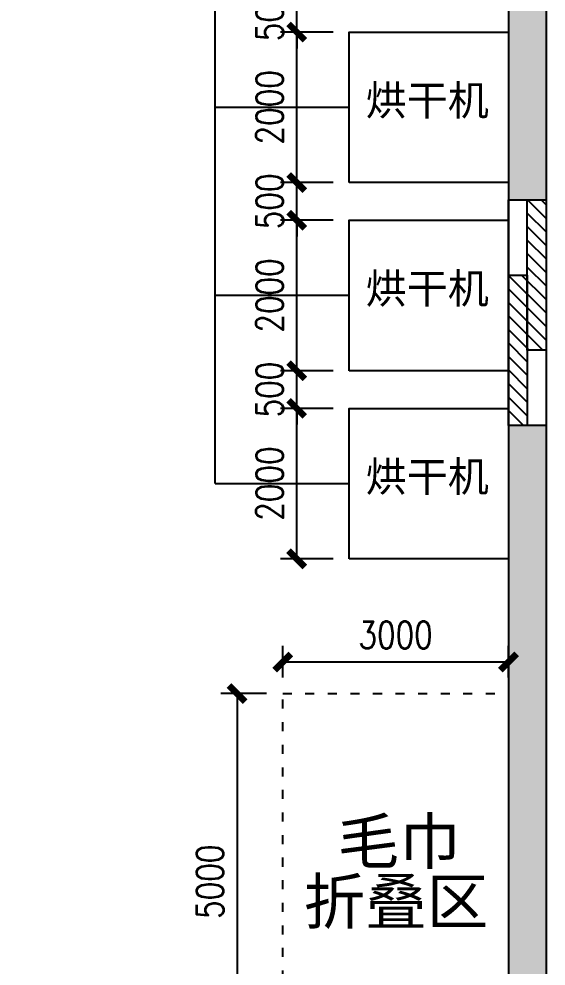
# Model space of a CAD drawing. Header units: millimetres. Extents: x 28866 to 196092, y 16567 to 68963.
# Drawn here: x 175004 to 182009, y 36514 to 49100 of the extents above; entities that cross this region are included whole.
import ezdxf

# ---------------------------------------------------------------- set-up
doc = ezdxf.new("R2010")
doc.units = ezdxf.units.MM
doc.linetypes.add('ACAD_ISO03W100', pattern=[30, 12, -18])
for name, color, linetype in [('font_blue', 142, 'Continuous'), ('font_grey', 254, 'Continuous'), ('green', 122, 'Continuous'), ('tube_condensate water', 140, 'Continuous'), ('wall', 250, 'Continuous'), ('window', 150, 'Continuous')]:
    doc.layers.add(name, color=color, linetype=linetype)
doc.styles.add('ROMANS', font='ROMANS.shx', dxfattribs={"width": 0.8, "bigfont": 'hhztxt.shx'})
doc.styles.get("Standard").update_dxf_attribs({"font": 'arial.ttf', "height": 200})
doc.dimstyles.new('dim1-150', dxfattribs={"dimscale": 180, "dimtxt": 2, "dimasz": 1.2, "dimexe": 1.2, "dimexo": 1.2, "dimgap": 1, "dimtad": 1, "dimdec": 0, "dimdsep": 46, "dimtxsty": 'ROMANS', "dimblk": 'ARCHTICK', "dimcen": 0, "dimadec": 0, "dimazin": 0, "dimtfac": 0.71, "dimtdec": 0, "dimtix": 1, "dimtmove": 0, "dimatfit": 3, "dimldrblk": 'ARCHTICK', "dimfxl": 0, "dimtolj": 1, "dimtzin": 0, "dimarcsym": 0})

# ---------------------------------------------------------------- blocks, each defined once
blk = doc.blocks.new('_ArchTick')
at = {"color": 0, "linetype": 'ByBlock', "const_width": 0.4}
blk.add_lwpolyline([(-0.5, -0.5), (0.5, 0.5)], dxfattribs=at)
blk = doc.blocks.new('*D173')
at = {"layer": 'Defpoints', "color": 0, "transparency": 16777216}
for p in [(178509, 40554), (178509, 40134), (181509, 40134)]:
    blk.add_point(p, dxfattribs=at)
at = {"layer": 'font_grey', "color": 0, "lineweight": -2, "transparency": 16777216}
for p, q in [((178509, 40350), (178509, 40770)), ((181509, 40350), (181509, 40770)), ((181509, 40554), (178509, 40554))]:
    blk.add_line(p, q, dxfattribs=at)
at = {"layer": 'font_grey', "color": 0, "lineweight": -2, "transparency": 16777216, "xscale": 216, "yscale": 216, "zscale": 216, "rotation": 180}
blk.add_blockref('_ArchTick', (178509, 40554), dxfattribs=at)
at = {"layer": 'font_grey', "color": 0, "lineweight": -2, "transparency": 16777216, "xscale": 216, "yscale": 216, "zscale": 216}
blk.add_blockref('_ArchTick', (181509, 40554), dxfattribs=at)
at = {"layer": 'font_grey', "color": 0, "transparency": 16777216, "insert": (180009, 40914), "char_height": 360, "attachment_point": 5, "style": 'ROMANS'}
blk.add_mtext('\\A1;3000', dxfattribs=at)
blk = doc.blocks.new('*D174')
at = {"layer": 'Defpoints', "color": 0, "transparency": 16777216}
for p in [(178509, 40134), (177903, 35134), (178509, 35134)]:
    blk.add_point(p, dxfattribs=at)
at = {"layer": 'font_grey', "color": 0, "lineweight": -2, "transparency": 16777216}
for p, q in [((178293, 40134), (177687, 40134)), ((177903, 40134), (177903, 35134)), ((178293, 35134), (177687, 35134))]:
    blk.add_line(p, q, dxfattribs=at)
at = {"layer": 'font_grey', "color": 0, "lineweight": -2, "transparency": 16777216, "xscale": 216, "yscale": 216, "zscale": 216}
for p, rotation in [((177903, 40134), 90), ((177903, 35134), 270)]:
    blk.add_blockref('_ArchTick', p, dxfattribs=dict(at, rotation=rotation))
at = {"layer": 'font_grey', "color": 0, "transparency": 16777216, "insert": (177543, 37634), "char_height": 360, "attachment_point": 5, "rotation": 90, "style": 'ROMANS'}
blk.add_mtext('\\A1;5000', dxfattribs=at)
blk = doc.blocks.new('*D187')
at = {"layer": 'Defpoints', "color": 0, "transparency": 16777216}
for p in [(178695, 48925), (179394, 48925), (179394, 46925)]:
    blk.add_point(p, dxfattribs=at)
at = {"layer": 'font_grey', "color": 0, "lineweight": -2, "transparency": 16777216}
for p, q in [((179178, 48925), (178479, 48925)), ((178695, 46925), (178695, 48925)), ((179178, 46925), (178479, 46925))]:
    blk.add_line(p, q, dxfattribs=at)
at = {"layer": 'font_grey', "color": 0, "lineweight": -2, "transparency": 16777216, "xscale": 216, "yscale": 216, "zscale": 216}
for p, rotation in [((178695, 48925), 90), ((178695, 46925), 270)]:
    blk.add_blockref('_ArchTick', p, dxfattribs=dict(at, rotation=rotation))
at = {"layer": 'font_grey', "color": 0, "transparency": 16777216, "insert": (178335, 47925), "char_height": 360, "attachment_point": 5, "rotation": 90, "style": 'ROMANS'}
blk.add_mtext('\\A1;2000', dxfattribs=at)
blk = doc.blocks.new('*D188')
at = {"layer": 'Defpoints', "color": 0, "transparency": 16777216}
for p in [(178695, 49425), (179394, 49425), (179394, 48925)]:
    blk.add_point(p, dxfattribs=at)
at = {"layer": 'font_grey', "color": 0, "lineweight": -2, "transparency": 16777216}
for p, q in [((178695, 49425), (178695, 49641)), ((179178, 49425), (178479, 49425)), ((178695, 48925), (178695, 49425)), ((179178, 48925), (178479, 48925)), ((178695, 48925), (178695, 48709))]:
    blk.add_line(p, q, dxfattribs=at)
at = {"layer": 'font_grey', "color": 0, "lineweight": -2, "transparency": 16777216, "xscale": 216, "yscale": 216, "zscale": 216}
for p, rotation in [((178695, 49425), 270), ((178695, 48925), 90)]:
    blk.add_blockref('_ArchTick', p, dxfattribs=dict(at, rotation=rotation))
at = {"layer": 'font_grey', "color": 0, "transparency": 16777216, "insert": (178335, 49175), "char_height": 360, "attachment_point": 5, "rotation": 90, "style": 'ROMANS'}
blk.add_mtext('\\A1;500', dxfattribs=at)
blk = doc.blocks.new('*D189')
at = {"layer": 'Defpoints', "color": 0, "transparency": 16777216}
for p in [(178695, 46425), (179394, 46425), (179394, 44425)]:
    blk.add_point(p, dxfattribs=at)
at = {"layer": 'font_grey', "color": 0, "lineweight": -2, "transparency": 16777216}
for p, q in [((179178, 46425), (178479, 46425)), ((178695, 44425), (178695, 46425)), ((179178, 44425), (178479, 44425))]:
    blk.add_line(p, q, dxfattribs=at)
at = {"layer": 'font_grey', "color": 0, "lineweight": -2, "transparency": 16777216, "xscale": 216, "yscale": 216, "zscale": 216}
for p, rotation in [((178695, 46425), 90), ((178695, 44425), 270)]:
    blk.add_blockref('_ArchTick', p, dxfattribs=dict(at, rotation=rotation))
at = {"layer": 'font_grey', "color": 0, "transparency": 16777216, "insert": (178335, 45425), "char_height": 360, "attachment_point": 5, "rotation": 90, "style": 'ROMANS'}
blk.add_mtext('\\A1;2000', dxfattribs=at)
blk = doc.blocks.new('*D190')
at = {"layer": 'Defpoints', "color": 0, "transparency": 16777216}
for p in [(178695, 46925), (179394, 46925), (179394, 46425)]:
    blk.add_point(p, dxfattribs=at)
at = {"layer": 'font_grey', "color": 0, "lineweight": -2, "transparency": 16777216}
for p, q in [((178695, 46925), (178695, 47141)), ((179178, 46925), (178479, 46925)), ((178695, 46425), (178695, 46925)), ((179178, 46425), (178479, 46425)), ((178695, 46425), (178695, 46209))]:
    blk.add_line(p, q, dxfattribs=at)
at = {"layer": 'font_grey', "color": 0, "lineweight": -2, "transparency": 16777216, "xscale": 216, "yscale": 216, "zscale": 216}
for p, rotation in [((178695, 46925), 270), ((178695, 46425), 90)]:
    blk.add_blockref('_ArchTick', p, dxfattribs=dict(at, rotation=rotation))
at = {"layer": 'font_grey', "color": 0, "transparency": 16777216, "insert": (178335, 46675), "char_height": 360, "attachment_point": 5, "rotation": 90, "style": 'ROMANS'}
blk.add_mtext('\\A1;500', dxfattribs=at)
blk = doc.blocks.new('*D195')
at = {"layer": 'Defpoints', "color": 0, "transparency": 16777216}
for p in [(178695, 43925), (179394, 43925), (179394, 41925)]:
    blk.add_point(p, dxfattribs=at)
at = {"layer": 'font_grey', "color": 0, "lineweight": -2, "transparency": 16777216}
for p, q in [((179178, 43925), (178479, 43925)), ((178695, 41925), (178695, 43925)), ((179178, 41925), (178479, 41925))]:
    blk.add_line(p, q, dxfattribs=at)
at = {"layer": 'font_grey', "color": 0, "lineweight": -2, "transparency": 16777216, "xscale": 216, "yscale": 216, "zscale": 216}
for p, rotation in [((178695, 43925), 90), ((178695, 41925), 270)]:
    blk.add_blockref('_ArchTick', p, dxfattribs=dict(at, rotation=rotation))
at = {"layer": 'font_grey', "color": 0, "transparency": 16777216, "insert": (178335, 42925), "char_height": 360, "attachment_point": 5, "rotation": 90, "style": 'ROMANS'}
blk.add_mtext('\\A1;2000', dxfattribs=at)
blk = doc.blocks.new('*D196')
at = {"layer": 'Defpoints', "color": 0, "transparency": 16777216}
for p in [(178695, 44425), (179394, 44425), (179394, 43925)]:
    blk.add_point(p, dxfattribs=at)
at = {"layer": 'font_grey', "color": 0, "lineweight": -2, "transparency": 16777216}
for p, q in [((178695, 44425), (178695, 44641)), ((179178, 44425), (178479, 44425)), ((178695, 43925), (178695, 44425)), ((179178, 43925), (178479, 43925)), ((178695, 43925), (178695, 43709))]:
    blk.add_line(p, q, dxfattribs=at)
at = {"layer": 'font_grey', "color": 0, "lineweight": -2, "transparency": 16777216, "xscale": 216, "yscale": 216, "zscale": 216}
for p, rotation in [((178695, 44425), 270), ((178695, 43925), 90)]:
    blk.add_blockref('_ArchTick', p, dxfattribs=dict(at, rotation=rotation))
at = {"layer": 'font_grey', "color": 0, "transparency": 16777216, "insert": (178335, 44175), "char_height": 360, "attachment_point": 5, "rotation": 90, "style": 'ROMANS'}
blk.add_mtext('\\A1;500', dxfattribs=at)

msp = doc.modelspace()

# ---------------------------------------------------------------- hatches: boundary and pattern name
at = {"layer": 'wall'}
h = msp.add_hatch(dxfattribs=at)
h.set_pattern_fill('AR-B816', color=256)
h.paths.add_polyline_path([(181508.5, 19855.1), (181508.5, 22855.1), (182008.5, 22855.1), (182008.5, 19855.1)], flags=17)
h.paths.add_polyline_path([(181508.5, 33131.6), (181508.5, 36131.6), (182008.5, 36131.6), (182008.5, 33131.6)], flags=17)
h.paths.add_polyline_path([(181508.5, 43696), (181508.5, 46696), (182008.5, 46696), (182008.5, 43696)], flags=17)
h.paths.add_polyline_path([(181508.5, 53906.7), (181508.5, 56906.7), (182008.5, 56906.7), (182008.5, 53906.7)], flags=17)
h.paths.add_polyline_path([(175640.5, 67567.2), (178640.5, 67567.2), (178640.5, 67067.2), (175640.5, 67067.2)], flags=16)
h.paths.add_polyline_path([(168909.9, 67567.2), (171909.9, 67567.2), (171909.9, 67067.2), (168909.9, 67067.2)], flags=16)
h.paths.add_polyline_path([(162915.3, 67567.2), (165915.3, 67567.2), (165915.3, 67067.2), (162915.3, 67067.2)], flags=16)
h.paths.add_polyline_path([(157572.7, 67567.2), (160572.7, 67567.2), (160572.7, 67067.2), (157572.7, 67067.2)], flags=16)
h.paths.add_polyline_path([(156008.5, 53906.7), (156008.5, 56906.7), (156508.5, 56906.7), (156508.5, 53906.7)])
h.paths.add_polyline_path([(156008.5, 43696), (156008.5, 46696), (156508.5, 46696), (156508.5, 43696)])
h.paths.add_polyline_path([(156008.5, 33131.6), (156008.5, 36131.6), (156508.5, 36131.6), (156508.5, 33131.6)])
h.paths.add_polyline_path([(156008.5, 18141.3), (156008.5, 21141.3), (156508.5, 21141.3), (156508.5, 18141.3)])
h.paths.add_polyline_path([(173008.5, 17067.2), (173008.5, 16567.2), (182008.5, 16567.2), (182008.5, 67567.2), (156008.5, 67567.2), (156008.5, 16567.2), (165008.5, 16567.2), (165008.5, 17067.2), (156508.5, 17067.2), (156508.5, 67067.2), (181508.5, 67067.2), (181508.5, 17067.2)])
at = {"layer": 'window'}
h = msp.add_hatch(dxfattribs=at)
h.set_pattern_fill('ANSI31', color=8, scale=40, angle=90)
h.paths.add_polyline_path([(181758.5, 45696), (181508.5, 45696), (181508.5, 43696), (181758.5, 43696)])
h.paths.add_polyline_path([(181758.5, 44696), (182008.5, 44696), (182008.5, 46696), (181758.5, 46696)])

# ---------------------------------------------------------------- linework, layer by layer
at = {"layer": 'green'}
for points in [[(179393.5, 46924.8), (179393.5, 48924.8), (181508.5, 48924.8), (181508.5, 46924.8)], [(179393.5, 44424.8), (179393.5, 46424.8), (181508.5, 46424.8), (181508.5, 44424.8)], [(179393.5, 41924.8), (179393.5, 43924.8), (181508.5, 43924.8), (181508.5, 41924.8)]]:
    msp.add_lwpolyline(points, close=True, dxfattribs=at)
at = {"layer": 'green', "linetype": 'ACAD_ISO03W100', "ltscale": 10}
msp.add_lwpolyline([(178508.5, 40134.4), (181508.5, 40134.4), (181508.5, 35134.4), (178508.5, 35134.4)], close=True, dxfattribs=at)
at = {"layer": 'tube_condensate water'}
for p, q in [((177611.1, 42924.8), (177611.1, 55424.8)), ((179393.5, 47924.8), (177611.1, 47924.8)), ((179393.5, 45424.8), (177611.1, 45424.8)), ((177611.1, 42924.8), (179393.5, 42924.8))]:
    msp.add_line(p, q, dxfattribs=at)
at = {"layer": 'wall'}
for points in [[(165008.5, 16567.2), (156008.5, 16567.2), (156008.5, 67567.2), (182008.5, 67567.2), (182008.5, 16567.2), (173008.5, 16567.2)], [(165008.5, 17067.2), (156508.5, 17067.2), (156508.5, 67067.2), (181508.5, 67067.2), (181508.5, 17067.2), (173008.5, 17067.2)]]:
    msp.add_lwpolyline(points, dxfattribs=at)
at = {"layer": 'window'}
for points in [[(181508.5, 43696), (181508.5, 46696), (182008.5, 46696), (182008.5, 43696)], [(181758.5, 44696), (181758.5, 46696), (182008.5, 46696), (182008.5, 44696)], [(181508.5, 43696), (181508.5, 45696), (181758.5, 45696), (181758.5, 43696)]]:
    msp.add_lwpolyline(points, close=True, dxfattribs=at)

# ---------------------------------------------------------------- texts
at = {"layer": 'font_blue', "attachment_point": 1, "line_spacing_factor": 0.8}
for s, width, insert, char_height in [('{\\fSimSun|b0|i0|c134|p2;烘干机}', 1754.783, (179610.9, 48218.7), 400), ('{\\fSimSun|b0|i0|c134|p2;烘干机}', 1754.783, (179610.9, 45718.7), 400), ('{\\fSimSun|b0|i0|c134|p2;烘干机}', 1754.783, (179610.9, 43218.7), 400), ('\\pi1776.28477;{\\fSimSun|b0|i0|c134|p2;毛巾\\P\\pi1327.12276;折叠区}', 5114.581, (177460.4, 38472.2), 600)]:
    msp.add_mtext_dynamic_manual_height_columns(s, width=width, gutter_width=500, heights=[0], dxfattribs=dict(at, insert=insert, char_height=char_height))

# ---------------------------------------------------------------- dimensions: what is measured, and where the dimension line sits
at = {"layer": 'font_grey'}
for p1, p2, picture, middle in [((179393.5, 48924.8), (179393.5, 49424.8), '*D188', (178334.6, 49174.8)), ((179393.5, 46924.8), (179393.5, 48924.8), '*D187', (178334.6, 47924.8)), ((179393.5, 46424.8), (179393.5, 46924.8), '*D190', (178334.6, 46674.8)), ((179393.5, 44424.8), (179393.5, 46424.8), '*D189', (178334.6, 45424.8)), ((179393.5, 43924.8), (179393.5, 44424.8), '*D196', (178334.6, 44174.8)), ((179393.5, 41924.8), (179393.5, 43924.8), '*D195', (178334.6, 42924.8))]:
    dim = msp.add_aligned_dim(p1=p1, p2=p2, distance=698.9, dimstyle='dim1-150', dxfattribs=at)
    dim.commit()
    dim.dimension.update_dxf_attribs({"geometry": picture, "text_midpoint": middle})
dim = msp.add_linear_dim(base=(178508.5, 40554), p1=(181508.5, 40134.4), p2=(178508.5, 40134.4), dimstyle='dim1-150', dxfattribs=at)
dim.commit()
dim.dimension.update_dxf_attribs({"geometry": '*D173', "text_midpoint": (180008.5, 40914)})
dim = msp.add_linear_dim(base=(177903.4, 35134.4), p1=(178508.5, 40134.4), p2=(178508.5, 35134.4), angle=90, dimstyle='dim1-150', dxfattribs=at)
dim.commit()
dim.dimension.update_dxf_attribs({"geometry": '*D174', "text_midpoint": (177543.4, 37634.4)})

doc.saveas('drawing.dxf')
